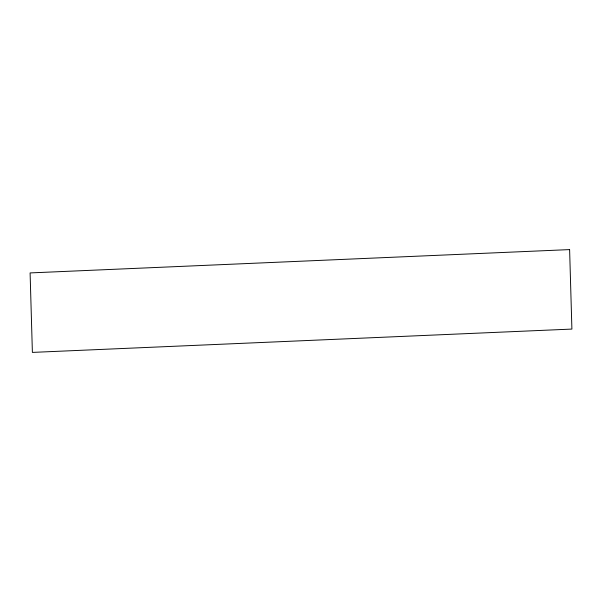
<?xml version="1.0" encoding="UTF-8"?>
<svg xmlns="http://www.w3.org/2000/svg" width="602" height="602" viewBox="0 0 602 602"><rect width="100%" height="100%" fill="white"/><g stroke="black" fill="none" stroke-linecap="round" stroke-linejoin="round"><path stroke-width="0.9" d="M569.612 249.597L30.1 272.924L32.388 352.403L571.9 329.076L569.612 249.597"/></g></svg>
